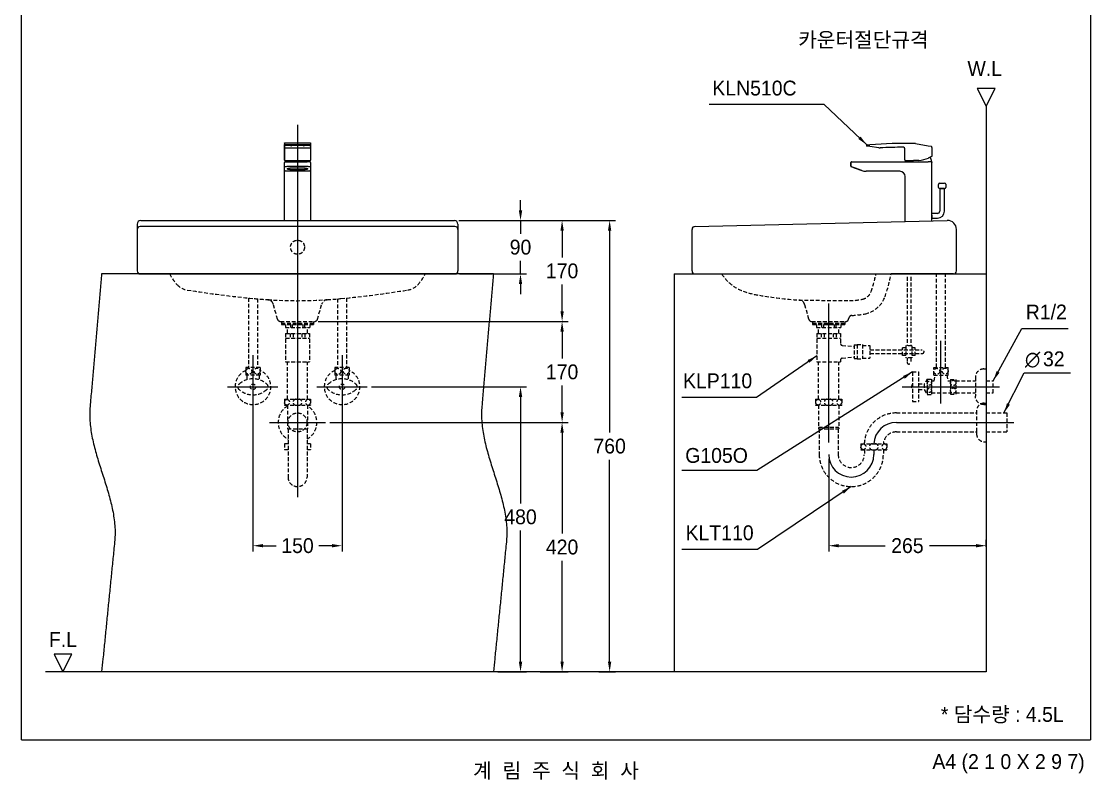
# Model space of a CAD drawing. Header units: millimetres. Extents: x 4596 to 8396, y -8003 to -5406.
# Drawn here: x 4596 to 6396, y -8003 to -6727 of the extents above; entities that cross this region are included whole.
import ezdxf
from ezdxf.enums import TextEntityAlignment as Align
from ezdxf.lldxf.tags import DXFTag

# ---------------------------------------------------------------- set-up
doc = ezdxf.new("R2010")
doc.units = ezdxf.units.MM
doc.linetypes.add('DASHED2', pattern=[9.525, 6.35, -3.175])
for name, color, linetype in [('TEXT', 7, 'Continuous'), ('내부선 및 부속', 4, 'Continuous'), ('도각라인', 7, 'Continuous'), ('외형선', 3, 'Continuous'), ('점선', 6, 'DASHED2'), ('중심선', 1, 'DASHED'), ('치수선', 7, 'Continuous')]:
    doc.layers.add(name, color=color, linetype=linetype)
doc.styles.add('140911', font='HBATANG.TTF')
doc.styles.add('____', font='')
doc.styles.add('타이틀', font='H2GTRM.TTF', dxfattribs={"height": 25})
doc.styles.get('____').set_extended_font_data('굴림')
tags = doc.linetypes.add('DASHDOT', pattern=[70, 31, -13, 13, -13]).pattern_tags.tags
tags[10:11] = [DXFTag(74, 4), DXFTag(75, 0), DXFTag(340, '0'), DXFTag(46, 0.0), DXFTag(50, 0.0), DXFTag(44, 0.0), DXFTag(45, 0.0)]
tags[8:9] = [DXFTag(74, 4), DXFTag(75, 0), DXFTag(340, '0'), DXFTag(46, 0.0), DXFTag(50, 0.0), DXFTag(44, 0.0), DXFTag(45, 0.0)]
tags[6:7] = [DXFTag(74, 4), DXFTag(75, 0), DXFTag(340, '0'), DXFTag(46, 0.0), DXFTag(50, 0.0), DXFTag(44, 0.0), DXFTag(45, 0.0)]
tags[4:5] = [DXFTag(74, 4), DXFTag(75, 0), DXFTag(340, '0'), DXFTag(46, 0.0), DXFTag(50, 0.0), DXFTag(44, 0.0), DXFTag(45, 0.0)]
tags = doc.linetypes.add('DASHED', pattern=[25.72, 12.86, -12.86]).pattern_tags.tags
tags[6:7] = [DXFTag(74, 4), DXFTag(75, 0), DXFTag(340, '0'), DXFTag(46, 0.0), DXFTag(50, 0.0), DXFTag(44, 0.0), DXFTag(45, 0.0)]
tags[4:5] = [DXFTag(74, 4), DXFTag(75, 0), DXFTag(340, '0'), DXFTag(46, 0.0), DXFTag(50, 0.0), DXFTag(44, 0.0), DXFTag(45, 0.0)]
doc.dimstyles.new('MSADIM', dxfattribs={"dimtxt": 33, "dimasz": 17, "dimexe": 10, "dimexo": 7.5, "dimgap": 10, "dimtad": 0, "dimtih": 1, "dimtoh": 1, "dimdec": 0, "dimzin": 1, "dimdsep": 46, "dimtxsty": '____', "dimcen": 11.25, "dimadec": 0, "dimazin": 0, "dimtfac": 1, "dimtdec": 0, "dimtix": 1, "dimtmove": 0, "dimatfit": 3, "dimfxl": 1, "dimtolj": 1, "dimtzin": 1, "dimarcsym": 0})

# ---------------------------------------------------------------- blocks, each defined once
blk = doc.blocks.new('*D1')
at = {"layer": '치수선', "color": 0, "linetype": 'Continuous', "lineweight": -2, "transparency": 16777216}
for p, q in [((5097.3, -7231.8), (5516.5, -7231.8)), ((5506.5, -7248.8), (5506.5, -7294)), ((5506.5, -7384.8), (5506.5, -7339.7)), ((5115.5, -7401.8), (5516.5, -7401.8))]:
    blk.add_line(p, q, dxfattribs=at)
at = {"layer": '치수선', "color": 0, "linetype": 'Continuous', "transparency": 16777216}
for points in [[(5503.7, -7248.8), (5509.3, -7248.8), (5506.5, -7231.8)], [(5503.7, -7384.8), (5509.3, -7384.8), (5506.5, -7401.8)]]:
    blk.add_solid(points, dxfattribs=at)
at = {"layer": '치수선', "color": 0, "linetype": 'Continuous', "transparency": 16777216, "insert": (5506.5, -7316.8), "char_height": 25, "attachment_point": 5, "style": '____'}
blk.add_mtext('\\A1;170', dxfattribs=at)
blk = doc.blocks.new('*D2')
at = {"layer": '치수선', "color": 0, "linetype": 'Continuous', "lineweight": -2, "transparency": 16777216}
for p, q in [((5115.5, -7401.8), (5516.5, -7401.8)), ((5506.5, -7418.8), (5506.5, -7589)), ((5506.5, -7804.8), (5506.5, -7634.7)), ((5469.6, -7821.8), (5516.5, -7821.8))]:
    blk.add_line(p, q, dxfattribs=at)
at = {"layer": '치수선', "color": 0, "linetype": 'Continuous', "transparency": 16777216}
for points in [[(5503.7, -7418.8), (5509.3, -7418.8), (5506.5, -7401.8)], [(5503.7, -7804.8), (5509.3, -7804.8), (5506.5, -7821.8)]]:
    blk.add_solid(points, dxfattribs=at)
at = {"layer": '치수선', "color": 0, "linetype": 'Continuous', "transparency": 16777216, "insert": (5506.5, -7611.8), "char_height": 25, "attachment_point": 5, "style": '____'}
blk.add_mtext('\\A1;420', dxfattribs=at)
blk = doc.blocks.new('*D3')
at = {"layer": '치수선', "color": 0, "linetype": 'Continuous', "lineweight": -2, "transparency": 16777216}
for p, q in [((5185.6, -7341.8), (5446.5, -7341.8)), ((5436.5, -7358.8), (5436.5, -7538.1)), ((5436.5, -7804.8), (5436.5, -7583.8)), ((5398.4, -7821.8), (5446.5, -7821.8))]:
    blk.add_line(p, q, dxfattribs=at)
at = {"layer": '치수선', "color": 0, "linetype": 'Continuous', "transparency": 16777216}
for points in [[(5433.7, -7358.8), (5439.3, -7358.8), (5436.5, -7341.8)], [(5433.7, -7804.8), (5439.3, -7804.8), (5436.5, -7821.8)]]:
    blk.add_solid(points, dxfattribs=at)
at = {"layer": '치수선', "color": 0, "linetype": 'Continuous', "transparency": 16777216, "insert": (5436.5, -7560.9), "char_height": 25, "attachment_point": 5, "style": '____'}
blk.add_mtext('\\A1;480', dxfattribs=at)
blk = doc.blocks.new('*D4')
at = {"layer": '치수선', "color": 0, "linetype": 'Continuous', "lineweight": -2, "transparency": 16777216}
for p, q in [((4986.1, -7373.3), (4986.1, -7619.4)), ((5136.1, -7373.3), (5136.1, -7619.4)), ((5003.1, -7609.4), (5025.1, -7609.4)), ((5119.1, -7609.4), (5097, -7609.4))]:
    blk.add_line(p, q, dxfattribs=at)
at = {"layer": '치수선', "color": 0, "linetype": 'Continuous', "transparency": 16777216}
for points in [[(5003.1, -7606.6), (5003.1, -7612.2), (4986.1, -7609.4)], [(5119.1, -7606.6), (5119.1, -7612.2), (5136.1, -7609.4)]]:
    blk.add_solid(points, dxfattribs=at)
at = {"layer": '치수선', "color": 0, "linetype": 'Continuous', "transparency": 16777216, "insert": (5061.1, -7609.4), "char_height": 25, "attachment_point": 5, "style": '____'}
blk.add_mtext('\\A1;150', dxfattribs=at)
blk = doc.blocks.new('*D5')
at = {"layer": '치수선', "color": 0, "linetype": 'Continuous', "lineweight": -2, "transparency": 16777216}
for p, q in [((5332.6, -7061.8), (5516.5, -7061.8)), ((5506.5, -7078.8), (5506.5, -7124)), ((5506.5, -7214.8), (5506.5, -7169.7)), ((5095.6, -7231.8), (5516.5, -7231.8))]:
    blk.add_line(p, q, dxfattribs=at)
at = {"layer": '치수선', "color": 0, "linetype": 'Continuous', "transparency": 16777216}
for points in [[(5503.7, -7078.8), (5509.3, -7078.8), (5506.5, -7061.8)], [(5503.7, -7214.8), (5509.3, -7214.8), (5506.5, -7231.8)]]:
    blk.add_solid(points, dxfattribs=at)
at = {"layer": '치수선', "color": 0, "linetype": 'Continuous', "transparency": 16777216, "insert": (5506.5, -7146.8), "char_height": 25, "attachment_point": 5, "style": '____'}
blk.add_mtext('\\A1;170', dxfattribs=at)
blk = doc.blocks.new('*D6')
at = {"layer": '치수선', "color": 0, "linetype": 'Continuous', "lineweight": -2, "transparency": 16777216}
for p, q in [((5955.3, -7463.3), (5955.3, -7619.4)), ((5972.3, -7609.4), (6050.5, -7609.4)), ((6203.3, -7609.4), (6125.1, -7609.4)), ((6220.3, -7611.1), (6220.3, -7599.4))]:
    blk.add_line(p, q, dxfattribs=at)
at = {"layer": '치수선', "color": 0, "linetype": 'Continuous', "transparency": 16777216}
for points in [[(5972.3, -7606.6), (5972.3, -7612.2), (5955.3, -7609.4)], [(6203.3, -7606.6), (6203.3, -7612.2), (6220.3, -7609.4)]]:
    blk.add_solid(points, dxfattribs=at)
at = {"layer": '치수선', "color": 0, "linetype": 'Continuous', "transparency": 16777216, "insert": (6087.8, -7609.4), "char_height": 25, "attachment_point": 5, "style": '____'}
blk.add_mtext('\\A1;265', dxfattribs=at)
blk = doc.blocks.new('*D7')
at = {"layer": '치수선', "color": 0, "linetype": 'Continuous', "lineweight": -2, "transparency": 16777216}
for p, q in [((5332.6, -7061.8), (5596.5, -7061.8)), ((5586.5, -7078.8), (5586.5, -7419)), ((5586.5, -7804.8), (5586.5, -7464.7)), ((5568.4, -7821.8), (5596.5, -7821.8))]:
    blk.add_line(p, q, dxfattribs=at)
at = {"layer": '치수선', "color": 0, "linetype": 'Continuous', "transparency": 16777216}
for points in [[(5583.7, -7078.8), (5589.3, -7078.8), (5586.5, -7061.8)], [(5583.7, -7804.8), (5589.3, -7804.8), (5586.5, -7821.8)]]:
    blk.add_solid(points, dxfattribs=at)
at = {"layer": '치수선', "color": 0, "linetype": 'Continuous', "transparency": 16777216, "insert": (5586.5, -7441.8), "char_height": 25, "attachment_point": 5, "style": '____'}
blk.add_mtext('\\A1;760', dxfattribs=at)
blk = doc.blocks.new('*D17')
at = {"layer": '치수선', "color": 0, "linetype": 'Continuous', "lineweight": -2, "transparency": 16777216}
for p, q in [((5436.5, -7044.8), (5436.5, -7027.8)), ((5332.6, -7061.8), (5446.5, -7061.8)), ((5436.5, -7061.8), (5436.5, -7084)), ((5436.5, -7151.8), (5436.5, -7129.6)), ((5333.6, -7151.8), (5446.5, -7151.8)), ((5436.5, -7168.8), (5436.5, -7185.8))]:
    blk.add_line(p, q, dxfattribs=at)
at = {"layer": '치수선', "color": 0, "linetype": 'Continuous', "transparency": 16777216}
for points in [[(5433.7, -7044.8), (5439.3, -7044.8), (5436.5, -7061.8)], [(5433.7, -7168.8), (5439.3, -7168.8), (5436.5, -7151.8)]]:
    blk.add_solid(points, dxfattribs=at)
at = {"layer": '치수선', "color": 0, "linetype": 'Continuous', "transparency": 16777216, "insert": (5436.5, -7106.8), "char_height": 25, "attachment_point": 5, "style": '____'}
blk.add_mtext('\\A1;90', dxfattribs=at)

msp = doc.modelspace()

# ---------------------------------------------------------------- linework, layer by layer
at = {"layer": '내부선 및 부속', "linetype": 'Continuous'}
for p, q in [((5039.1, -6931.9), (5039.1, -6934.1)), ((5039.1, -6931.9), (5039.1, -6932)), ((5039.1, -6932), (5039.1, -6935.8)), ((5039.1, -6935.4), (5039.1, -6934.1)), ((5039.1, -6937.4), (5039.1, -6935.4)), ((5039.1, -6935.8), (5039.1, -6936.7)), ((5039.1, -6936.2), (5039.1, -6937.5)), ((5039.1, -6937.9), (5039.1, -6936.7)), ((5039.1, -6937.5), (5039.1, -6937.4)), ((5039.1, -6960.1), (5039.1, -6937.5)), ((5039.1, -6939.1), (5039.1, -6956)), ((5040.1, -6930.8), (5082.1, -6930.8)), ((5040.1, -6939.7), (5082.1, -6939.7)), ((5077.1, -6934.5), (5045.1, -6934.5)), ((5045.1, -6934.5), (5045.1, -6934.7)), ((5045.1, -6934.7), (5077.1, -6934.7)), ((5051.1, -6935.1), (5050.1, -6935.1)), ((5050.1, -6935.1), (5050.1, -6935.7)), ((5050.1, -6935.7), (5050.1, -6935.9)), ((5050.1, -6935.9), (5051.1, -6935.9)), ((5051.1, -6935.9), (5051.1, -6935.1)), ((5051.1, -6935.7), (5051.1, -6935.1)), ((5051.1, -6935.9), (5051.1, -6935.7)), ((5071.1, -6935.1), (5071.1, -6935.7)), ((5072.1, -6935.1), (5071.1, -6935.1)), ((5071.1, -6935.7), (5071.1, -6935.9)), ((5071.1, -6935.9), (5072.1, -6935.9)), ((5072.1, -6935.9), (5071.1, -6935.9)), ((5072.1, -6935.7), (5072.1, -6935.1)), ((5072.1, -6935.9), (5072.1, -6935.1)), ((5072.1, -6935.9), (5072.1, -6935.7)), ((5072.1, -6935.9), (5072.1, -6935.9)), ((5077.1, -6934.7), (5077.1, -6934.5)), ((5082.1, -6939.8), (5082.1, -6939.7)), ((5083.1, -6931.8), (5083.1, -6934.1)), ((5083.1, -6934.1), (5083.1, -6935.4)), ((5083.1, -6935.4), (5083.1, -6937.4)), ((5083.1, -6936.2), (5083.1, -6936.2)), ((5083.1, -6937.5), (5083.1, -6937.4)), ((5083.1, -6937.5), (5083.1, -6960.1)), ((6018.9, -6935.7), (6018.9, -6935.5)), ((6018.9, -6935.5), (6018.9, -6935.7)), ((6024.7, -6937.4), (6019.7, -6936.7)), ((6039.8, -6939.5), (6024.7, -6937.4)), ((6083.4, -6959.9), (6083.4, -6941.3)), ((6101.3, -6932), (6123, -6935.9)), ((6123, -6935.9), (6128, -6936.8)), ((6128.9, -6937.7), (6128.9, -6937.9)), ((6128.9, -6938.9), (6128.9, -6937.9)), ((6128.9, -6938.9), (6128.9, -6953.3)), ((5039.1, -6956), (5039.1, -6960.1)), ((5039.1, -6972.3), (5039.1, -6964.1)), ((5039.1, -7061.8), (5039.1, -6964.1)), ((5040.5, -6961.1), (5040.1, -6961.1)), ((5040.1, -6963.1), (5045.1, -6963.1)), ((5081.6, -6961.1), (5040.5, -6961.1)), ((5045.1, -6963.1), (5077.1, -6963.1)), ((5082.1, -6963.1), (5077.1, -6963.1)), ((5082.1, -6961.1), (5081.6, -6961.1)), ((5083.1, -6964.1), (5083.1, -6972.3)), ((5992.6, -6970.2), (5992.6, -6963.9)), ((5992.6, -6963.9), (5992.6, -6970.2)), ((5993.6, -6962.9), (5998.6, -6962.9)), ((5998.6, -6962.9), (6122.9, -6962.9)), ((6084.4, -6960.9), (6097.8, -6960.9)), ((6084.9, -6960.9), (6089.3, -6960.9)), ((6099.8, -6960.9), (6097.8, -6960.9)), ((6106.9, -6960.9), (6099.8, -6960.9)), ((6127.9, -6962.9), (6122.9, -6962.9)), ((6127.9, -6962.9), (6128.9, -6962.9)), ((6128.9, -6962.9), (6128.9, -6963.9)), ((6128.9, -7062.4), (6128.9, -6963.9)), ((5039.1, -6977), (5039.1, -6972.3)), ((5039.1, -6978.1), (5039.1, -6977)), ((5039.1, -7061.8), (5039.1, -6978.1)), ((5040.1, -6977.9), (5082.1, -6977.9)), ((5045.1, -6970.4), (5077.1, -6970.4)), ((5074.1, -6973.4), (5048.1, -6973.4)), ((5048.1, -6976.2), (5048.1, -6973.4)), ((5048.1, -6976.2), (5074.1, -6976.2)), ((5074.1, -6976.2), (5074.1, -6973.4)), ((5083.1, -6972.3), (5083.1, -6977)), ((5083.1, -6978.1), (5083.1, -6977)), ((5083.1, -6978.1), (5083.1, -6978.1)), ((5083.1, -6978.1), (5083.1, -7061.8)), ((5998.3, -6973), (5993.3, -6971.1)), ((5993.3, -6971.1), (5998.3, -6973)), ((5998.3, -6973), (6011.3, -6977.7)), ((6011.3, -6977.7), (5998.3, -6973)), ((5998.9, -6973.2), (6006.4, -6975.9)), ((6006.4, -6975.9), (5998.9, -6973.2)), ((6074.9, -6978.9), (6018.1, -6978.9)), ((6083.9, -7063.5), (6083.9, -6987.9)), ((6140.3, -7006), (6140.3, -7000.9)), ((6142.3, -6998.9), (6150.4, -6998.9)), ((6152.3, -7000.8), (6152.3, -7006)), ((6146.3, -7007.9), (6142.2, -7007.9)), ((6142.3, -7007.9), (6142.3, -7045.9)), ((6142.3, -7007.9), (6150.3, -7007.9)), ((6148.6, -7007.9), (6143.9, -7007.9)), ((6150.3, -7007.9), (6146.3, -7007.9)), ((6150.4, -7007.9), (6146.3, -7007.9)), ((6150.3, -7045.9), (6150.3, -7007.9)), ((6128.9, -7030.9), (6128.9, -7025.9)), ((6128.9, -7062.4), (6128.9, -7030.9)), ((6138.3, -7049.9), (6128.9, -7049.9)), ((6128.9, -7052.9), (6128.9, -7057.9)), ((6128.9, -7057.9), (6138.3, -7057.9)), ((5390.8, -7151.8), (4731.3, -7151.8)), ((5695.3, -7151.8), (6221.3, -7151.8)), ((5695.3, -7151.8), (5695.3, -7821.8))]:
    msp.add_line(p, q, dxfattribs=at)
at = {"layer": '내부선 및 부속'}
for p, q in [((5326.1, -7071.8), (4796.1, -7071.8)), ((4846.1, -7151.8), (5276.1, -7151.8)), ((5775.3, -7151.8), (6060.3, -7151.8))]:
    msp.add_line(p, q, dxfattribs=at)
at = {"layer": '내부선 및 부속', "linetype": 'Continuous'}
for centre, radius, start, end in [((5082.1, -6938.8), 1, 270, 0), ((6019.9, -6935.7), 1, 202.1993, 262.1993), ((6019.9, -6935.7), 1, 202.1993, 262.1993), ((6019.9, -6935.7), 1, 202.1993, 262.1993), ((6019.9, -6935.7), 1, 202.1993, 262.1993), ((6092.6, -7931.9), 1000, 89.5936, 93.8863), ((6041.2, -6929.6), 10, 262.1993, 272.9349), ((6092.6, -7931.9), 993.6, 90.6538, 92.9349), ((6080, -6941.4), 3.34, 2.007, 69.3544), ((6099.6, -6941.9), 10, 80, 89.5936), ((5040.1, -6960.1), 1, 180, 270), ((5040.1, -6964.1), 1, 90, 180), ((5040.1, -6964.1), 1, 90, 180), ((5068.7, -6968.2), 27.6, 165.1842, 169.4357), ((5054.4, -6968.2), 27.6, 10.5643, 14.8158), ((5082.1, -6960.1), 1, 270, 0), ((5082.1, -6964.1), 1, 0, 90), ((5993.6, -6963.9), 1, 90, 180), ((5993.6, -6963.9), 1, 90, 180), ((6084.4, -6959.9), 1, 180, 270), ((6116, -6968), 27.6, 165.1842, 169.4357), ((6101.3, -6905.3), 55.8, 275.72, 293.156), ((6101.7, -6968), 27.6, 10.5643, 27.3016), ((6018.1, -6958.9), 20, 250, 270), ((6018.1, -6958.9), 20, 250, 270), ((6074.9, -6987.9), 9, 0, 90), ((6142.3, -7000.9), 2, 90, 180), ((6150.4, -7000.8), 1.92, 0, 90), ((6142.2, -7006), 1.92, 180, 270), ((6150.4, -7006), 1.92, 270, 0), ((6138.3, -7045.9), 4, 270, 0), ((6138.3, -7045.9), 12, 270, 0)]:
    msp.add_arc(centre, radius, start, end, dxfattribs=at)
at = {"layer": '내부선 및 부속'}
for centre, start, end in [((4796.1, -7076.8), 90, 180), ((5326.1, -7076.8), 0, 90)]:
    msp.add_arc(centre, 5, start, end, dxfattribs=at)
at = {"layer": '내부선 및 부속', "linetype": 'Continuous'}
for points, knots in [([(5039.1, -6931.7), (5039.1, -6931.7), (5039.1, -6931.6), (5039.1, -6931.4), (5039.3, -6931.2), (5039.5, -6931), (5039.8, -6930.9), (5039.9, -6930.8), (5040, -6930.8)], [0, 0, 0, 0, 0.097046, 0.215477, 0.366984, 0.6013, 0.806128, 1, 1, 1, 1]), ([(5045.1, -6934.5), (5044.6, -6934.5), (5043.9, -6934.5), (5043.1, -6934.5), (5042.4, -6934.4), (5041.8, -6934.4), (5041.1, -6934.4), (5040.5, -6934.4), (5040, -6934.3), (5039.8, -6934.3), (5039.7, -6934.3), (5039.5, -6934.3), (5039.2, -6934.2), (5039.1, -6934.1), (5039.1, -6934.1)], [0, 0, 0, 0, 0.142857, 0.214286, 0.285714, 0.357143, 0.428571, 0.571429, 0.642857, 0.678571, 0.696429, 0.714286, 0.857143, 1, 1, 1, 1]), ([(5039.1, -6935.4), (5039.1, -6935.3), (5039.5, -6935.1), (5041.2, -6934.8), (5043.3, -6934.7), (5044.6, -6934.7), (5045.1, -6934.7)], [0, 0, 0, 0, 0.285714, 0.571429, 0.857143, 1, 1, 1, 1]), ([(5082.9, -6934.2), (5082.9, -6934.2), (5082.8, -6934.2), (5082.5, -6934.3), (5081.8, -6934.3), (5081, -6934.4), (5080.3, -6934.4), (5079.5, -6934.4), (5078.4, -6934.5), (5077.5, -6934.5), (5077.1, -6934.5)], [0, 0, 0, 0, 0.022938, 0.185782, 0.348626, 0.511469, 0.592891, 0.674313, 0.837156, 1, 1, 1, 1]), ([(5077.1, -6934.7), (5077.9, -6934.7), (5079.7, -6934.7), (5081.9, -6934.9), (5082.7, -6935.1), (5082.9, -6935.2), (5082.9, -6935.2)], [0, 0, 0, 0, 0.32589, 0.651781, 0.977671, 1, 1, 1, 1]), ([(5082.1, -6930.8), (5082.1, -6930.8), (5082.2, -6930.8), (5082.4, -6930.9), (5082.6, -6931), (5082.8, -6931.2), (5082.9, -6931.3), (5083, -6931.5), (5083, -6931.6), (5083, -6931.7), (5083, -6931.7), (5083, -6931.8)], [0, 0, 0, 0, 0.020818, 0.239105, 0.419032, 0.574027, 0.708164, 0.821662, 0.913084, 0.980269, 1, 1, 1, 1]), ([(6019.8, -6934.5), (6019.6, -6934.5), (6019.4, -6934.6), (6019.2, -6934.8), (6019, -6934.9), (6018.9, -6935.2), (6018.9, -6935.4), (6018.9, -6935.5)], [0, 0, 0, 0, 0.285714, 0.428571, 0.571429, 0.785714, 1, 1, 1, 1]), ([(6019.8, -6934.5), (6019.8, -6934.5), (6019.9, -6934.5), (6020.2, -6934.5), (6020.5, -6934.5), (6021, -6934.4), (6021.6, -6934.4), (6022.6, -6934.3), (6023.7, -6934.2), (6024.4, -6934.2), (6024.8, -6934.2)], [0, 0, 0, 0, 0.142857, 0.285714, 0.357143, 0.428571, 0.571429, 0.714286, 0.857143, 1, 1, 1, 1]), ([(6128.2, -6954.2), (6128.2, -6954.3), (6128.1, -6954.3), (6127.9, -6954.4), (6127.5, -6954.6), (6127.2, -6954.8), (6126.8, -6955), (6126.4, -6955.2), (6125.9, -6955.5), (6125.2, -6955.8), (6124.6, -6956.1), (6124, -6956.3), (6123.8, -6956.4), (6123.7, -6956.5)], [0, 0, 0, 0, 0.022972, 0.19686, 0.283804, 0.370748, 0.457692, 0.5229, 0.63158, 0.718524, 0.892412, 0.935884, 1, 1, 1, 1]), ([(6127.8, -6954.5), (6127.8, -6954.5), (6127.8, -6954.5), (6127.8, -6954.5), (6127.7, -6954.5), (6127.6, -6954.6), (6127.6, -6954.6), (6127.5, -6954.6), (6127.5, -6954.7), (6127.4, -6954.7), (6127.4, -6954.7), (6127.3, -6954.7), (6127.3, -6954.8), (6127.2, -6954.8), (6127.2, -6954.8), (6127.1, -6954.9), (6127, -6954.9), (6126.8, -6955), (6126.8, -6955), (6126.6, -6955.1), (6126.5, -6955.2), (6126.3, -6955.2), (6126.3, -6955.3), (6126.3, -6955.3), (6126.2, -6955.3), (6126.2, -6955.3)], [0, 0, 0, 0, 0.147203, 0.147203, 0.295653, 0.295653, 0.37051, 0.37051, 0.483564, 0.483564, 0.521467, 0.521467, 0.597561, 0.597561, 0.635788, 0.635788, 0.751471, 0.751471, 0.829397, 0.829397, 0.947331, 0.947331, 0.986892, 0.986892, 1, 1, 1, 1]), ([(6128.7, -6953.4), (6128.7, -6953.5), (6128.7, -6953.6), (6128.6, -6953.9), (6128.4, -6954.1), (6128.3, -6954.2), (6128.2, -6954.2)], [0, 0, 0, 0, 0.250001, 0.499999, 0.749998, 1, 1, 1, 1]), ([(6128.7, -6953.4), (6128.7, -6953.4), (6128.8, -6953.3), (6128.9, -6953.3), (6128.8, -6953.3)], [0, 0, 0, 0, 0.15708, 1, 1, 1, 1]), ([(5039.1, -6972.3), (5039.1, -6972), (5039.5, -6971.4), (5041.2, -6970.8), (5043.3, -6970.5), (5044.6, -6970.4), (5045.1, -6970.4)], [0, 0, 0, 0, 0.285714, 0.571429, 0.857143, 1, 1, 1, 1]), ([(5039.1, -6978.1), (5039.1, -6978.1), (5039.1, -6978.2), (5039.1, -6978.2), (5039.1, -6978.3), (5039.1, -6978.4)], [0, 0, 0, 0, 0.003909, 0.003909, 1, 1, 1, 1]), ([(5077.1, -6970.4), (5077.9, -6970.4), (5079.7, -6970.6), (5081.9, -6971.1), (5082.7, -6971.6), (5082.9, -6971.9), (5082.9, -6971.9)], [0, 0, 0, 0, 0.326484, 0.652968, 0.979452, 1, 1, 1, 1]), ([(5083, -6978.3), (5083, -6978.4), (5083, -6978.4), (5083, -6978.4), (5083, -6978.4)], [0, 0, 0, 0, 0.705199, 1, 1, 1, 1]), ([(5992.6, -6970.2), (5992.6, -6970.3), (5992.6, -6970.5), (5992.7, -6970.7), (5992.8, -6970.8), (5993, -6971), (5993.2, -6971.1), (5993.3, -6971.1)], [0, 0, 0, 0, 0.214286, 0.428571, 0.571429, 0.714286, 1, 1, 1, 1]), ([(4731.3, -7151.8), (4730.5, -7160.5), (4729, -7177.9), (4726.7, -7203.9), (4724.5, -7230), (4722.2, -7256), (4719.9, -7282), (4717.7, -7308.1), (4715.4, -7334.1), (4713.5, -7356.5), (4711.8, -7373.8), (4710.8, -7391.2), (4712.4, -7412.2), (4717.4, -7438), (4724.6, -7463.5), (4732.8, -7489), (4741, -7514.4), (4748.1, -7540), (4753, -7565.7), (4754.4, -7586.9), (4753.2, -7604.2), (4751.3, -7621.5), (4749.1, -7643.7), (4746.5, -7669.7), (4743.9, -7695.8), (4741.3, -7721.8), (4738.7, -7747.8), (4736.1, -7773.8), (4733.7, -7798.5), (4732.1, -7814.5), (4731.3, -7821.8)], [0, 0, 0, 0, 26.141223, 52.282447, 78.42367, 104.564894, 130.706117, 156.847341, 182.988564, 209.129788, 224.26542, 235.224895, 261.145563, 287.325128, 313.891848, 340.708251, 367.512014, 394.044118, 420.177566, 446.059423, 457.352768, 472.146652, 498.287876, 524.429099, 550.570323, 576.711546, 602.85277, 628.993993, 655.135217, 677.268299, 677.268299, 677.268299, 677.268299]), ([(5390.8, -7151.8), (5390.1, -7160.5), (5388.6, -7177.9), (5386.3, -7203.9), (5384, -7230), (5381.7, -7256), (5379.5, -7282), (5377.2, -7308.1), (5374.9, -7334.1), (5373, -7356.5), (5371.4, -7373.8), (5370.4, -7391.2), (5371.9, -7412.2), (5377, -7438), (5384.2, -7463.5), (5392.4, -7489), (5400.5, -7514.4), (5407.6, -7540), (5412.5, -7565.7), (5413.9, -7586.9), (5412.7, -7604.2), (5410.8, -7621.5), (5408.7, -7643.7), (5406.1, -7669.7), (5403.5, -7695.8), (5400.9, -7721.8), (5398.3, -7747.8), (5395.7, -7773.8), (5393.2, -7798.5), (5391.6, -7814.5), (5390.9, -7821.8)], [0, 0, 0, 0, 26.141223, 52.282447, 78.42367, 104.564894, 130.706117, 156.847341, 182.988564, 209.129788, 224.26542, 235.224895, 261.145563, 287.325128, 313.891848, 340.708251, 367.512014, 394.044118, 420.177566, 446.059423, 457.352768, 472.146652, 498.287876, 524.429099, 550.570323, 576.711546, 602.85277, 628.993993, 655.135217, 677.268299, 677.268299, 677.268299, 677.268299])]:
    msp.add_open_spline(points, degree=3, knots=knots, dxfattribs=at)
for points in [[(5040.1, -6939.7), (5039.1, -6939.7), (5039.1, -6938.7)], [(5083.1, -6938.7), (5083.1, -6939.7), (5082.1, -6939.7)], [(5040.1, -6977.9), (5039.1, -6977.9), (5039.1, -6977)], [(5083.1, -6977), (5083.1, -6977.9), (5082.1, -6977.9)]]:
    msp.add_rational_spline(points, [1, 0.707106781056, 1], degree=2, dxfattribs=at)
for points, degree in [([(5082.5, -6939.6), (5082.5, -6939.7), (5082.5, -6939.8), (5082.5, -6939.8)], 3), ([(5082.7, -6939.6), (5082.6, -6939.7), (5082.6, -6939.8), (5082.5, -6939.8)], 3), ([(5083, -6933.9), (5083, -6934.1), (5082.9, -6934.2)], 2), ([(5083.1, -6934.1), (5083.1, -6934.1), (5083, -6934.2), (5082.9, -6934.2)], 3), ([(5082.9, -6935.2), (5083, -6935.4), (5083, -6935.6)], 2), ([(5082.9, -6935.2), (5083, -6935.3), (5083.1, -6935.3), (5083.1, -6935.4)], 3), ([(5083, -6933.9), (5083, -6934), (5083.1, -6934.1), (5083.1, -6934.1)], 3), ([(5083.1, -6935.4), (5083.1, -6935.4), (5083, -6935.5), (5083, -6935.6)], 3), ([(6019.8, -6934.5), (6019.3, -6934.6), (6018.9, -6935), (6018.9, -6935.5)], 3), ([(6018.9, -6935.7), (6018.9, -6936.2), (6019.2, -6936.6), (6019.7, -6936.7)], 3), ([(6019.5, -6934.6), (6019.5, -6934.6), (6019.6, -6934.6), (6019.6, -6934.5)], 3), ([(6123, -6935.9), (6123, -6935.9), (6123, -6935.9), (6123, -6935.9)], 3), ([(6128.9, -6937.7), (6128.9, -6937.3), (6128.5, -6936.8), (6128, -6936.8)], 3), ([(6123.7, -6956.5), (6123.5, -6956.6), (6123.2, -6956.7)], 2), ([(6123.2, -6956.7), (6123.2, -6956.7), (6123.2, -6956.7), (6123.2, -6956.7)], 3), ([(5082.9, -6971.9), (5083, -6972), (5083.1, -6972.1), (5083.1, -6972.3)], 3), ([(5082.9, -6971.9), (5083, -6972.2), (5083, -6972.4)], 2), ([(5083.1, -6972.3), (5083.1, -6972.3), (5083, -6972.4), (5083, -6972.4)], 3), ([(5992.6, -6970.2), (5992.6, -6970.6), (5992.9, -6971), (5993.3, -6971.1)], 3)]:
    msp.add_open_spline(points, degree=degree, dxfattribs=at)
for points in [[(5048.1, -6976.2), (5044.1, -6976.2), (5044.1, -6974.8), (5044.1, -6973.4), (5048.1, -6973.4)], [(5074.1, -6973.4), (5078.1, -6973.4), (5078.1, -6974.8), (5078.1, -6976.2), (5074.1, -6976.2)]]:
    msp.add_rational_spline(points, [1, 0.707106781056, 1, 0.707106781056, 1], degree=2, knots=[0, 0, 0, 0.5, 0.5, 1, 1, 1], dxfattribs=at)
at = {"layer": '도각라인'}
for p, q in [((4596.2, -7936.4), (4596.2, -5406.4)), ((6396.2, -5406.4), (6396.2, -7936.4)), ((4596.2, -7936.4), (6396.2, -7936.4))]:
    msp.add_line(p, q, dxfattribs=at)
at = {"layer": '외형선', "linetype": 'Continuous'}
for p, q in [((6235.3, -6839.4), (6205.3, -6839.4)), ((6205.3, -6839.4), (6220.3, -6869.4)), ((6220.3, -6869.4), (6235.3, -6839.4)), ((6220.3, -6869.4), (6220.3, -7821.8)), ((4681.2, -7791.8), (4651.2, -7791.8)), ((4651.2, -7791.8), (4666.2, -7821.8)), ((4666.2, -7821.8), (4681.2, -7791.8)), ((6220.3, -7821.8), (4636.7, -7821.8))]:
    msp.add_line(p, q, dxfattribs=at)
at = {"layer": '외형선'}
for p, q in [((4791.1, -7067.8), (4791.1, -7146.8)), ((4797.1, -7061.8), (5325.1, -7061.8)), ((5331.1, -7067.8), (5331.1, -7146.8)), ((5730.2, -7071.8), (6154.9, -7061.8)), ((5725.3, -7146.8), (5725.3, -7076.8)), ((6170.3, -7146.8), (6170.3, -7076.8)), ((4796.1, -7151.8), (4846.1, -7151.8)), ((5276.1, -7151.8), (5326.1, -7151.8)), ((5730.3, -7151.8), (5775.3, -7151.8)), ((6165.3, -7151.8), (6060.3, -7151.8))]:
    msp.add_line(p, q, dxfattribs=at)
for centre, radius, start, end in [((4797.1, -7067.8), 6, 90, 180), ((5325.1, -7067.8), 6, 0, 90), ((5730.3, -7076.8), 5, 90, 180), ((6155.3, -7076.8), 15, 0, 91.3483), ((4796.1, -7146.8), 5, 180, 270), ((5326.1, -7146.8), 5, 270, 0), ((5730.3, -7146.8), 5, 180, 270), ((6165.3, -7146.8), 5, 270, 0)]:
    msp.add_arc(centre, radius, start, end, dxfattribs=at)
at = {"layer": '점선'}
for p, q in [((6087.3, -7156.8), (6087.3, -7272.8)), ((6093.3, -7156.8), (6093.3, -7272.8)), ((6136.8, -7309.1), (6136.8, -7151.8)), ((6151.8, -7309.1), (6151.8, -7151.8)), ((4978.6, -7192.4), (4978.6, -7309.1)), ((4993.6, -7193.8), (4993.6, -7309.1)), ((5128.6, -7193.8), (5128.6, -7309.1)), ((5143.6, -7192.4), (5143.6, -7309.1)), ((5905.1, -7195.8), (5990.4, -7196.8)), ((5027.5, -7228.2), (5020.1, -7202.4)), ((5094.6, -7228.2), (5102, -7202.4)), ((5914.6, -7203.1), (5921.7, -7228.2)), ((5032.3, -7231.8), (5089.8, -7231.8)), ((5034.1, -7231.8), (5034.1, -7236.8)), ((5034.1, -7234.8), (5088.1, -7234.8)), ((5088.1, -7231.8), (5088.1, -7236.8)), ((5926.6, -7231.8), (5984, -7231.8)), ((5928.3, -7231.8), (5928.3, -7236.8)), ((5928.3, -7234.8), (5982.3, -7234.8)), ((5982.3, -7231.8), (5982.3, -7236.8)), ((5988.8, -7228.2), (5989.6, -7225.3)), ((5034.1, -7236.8), (5088.1, -7236.8)), ((5040.6, -7236.8), (5040.6, -7241.8)), ((5040.6, -7241.8), (5081.6, -7241.8)), ((5041.1, -7251.8), (5041.1, -7299.8)), ((5041.1, -7251.8), (5081.1, -7251.8)), ((5044.1, -7251.8), (5044.1, -7241.8)), ((5048.6, -7251.8), (5048.6, -7259.8)), ((5049.1, -7236.8), (5049.1, -7241.8)), ((5052.1, -7236.8), (5052.1, -7241.8)), ((5053.6, -7251.8), (5053.6, -7259.8)), ((5068.6, -7251.8), (5068.6, -7259.8)), ((5070.1, -7236.8), (5070.1, -7241.8)), ((5073.1, -7236.8), (5073.1, -7241.8)), ((5073.6, -7251.8), (5073.6, -7259.8)), ((5078.1, -7251.8), (5078.1, -7241.8)), ((5081.1, -7251.8), (5081.1, -7299.8)), ((5081.6, -7236.8), (5081.6, -7241.8)), ((5928.3, -7236.8), (5982.3, -7236.8)), ((5934.8, -7236.8), (5934.8, -7241.8)), ((5934.8, -7241.8), (5975.8, -7241.8)), ((5935.3, -7251.8), (5935.3, -7299.8)), ((5935.3, -7251.8), (5975.3, -7251.8)), ((5938.3, -7251.8), (5938.3, -7241.8)), ((5942.8, -7251.8), (5942.8, -7259.8)), ((5943.3, -7236.8), (5943.3, -7241.8)), ((5946.3, -7236.8), (5946.3, -7241.8)), ((5947.8, -7251.8), (5947.8, -7259.8)), ((5962.8, -7251.8), (5962.8, -7259.8)), ((5964.3, -7236.8), (5964.3, -7241.8)), ((5967.3, -7236.8), (5967.3, -7241.8)), ((5967.8, -7251.8), (5967.8, -7259.8)), ((5972.3, -7251.8), (5972.3, -7241.8)), ((5975.3, -7251.8), (5975.3, -7269.1)), ((5975.8, -7236.8), (5975.8, -7241.8)), ((5041.1, -7259.8), (5081.1, -7259.8)), ((5935.3, -7259.8), (5975.3, -7259.8)), ((5998.3, -7271.3), (5998.3, -7294.3)), ((5998.3, -7271.3), (6003.3, -7271.3)), ((6003.3, -7270.8), (6003.3, -7294.8)), ((6003.3, -7270.8), (6012.3, -7270.8)), ((6012.3, -7270.8), (6012.3, -7294.8)), ((5978.1, -7272.1), (5998.3, -7273.8)), ((6012.3, -7272.1), (6024.8, -7272.1)), ((6024.8, -7272.1), (6024.8, -7293.6)), ((6024.8, -7279.8), (6112.8, -7279.8)), ((6024.8, -7285.8), (6112.8, -7285.8)), ((6079.8, -7289.3), (6079.8, -7276.3)), ((6085.3, -7276.3), (6079.8, -7276.3)), ((6085.3, -7289.3), (6079.8, -7289.3)), ((6095.3, -7272.8), (6085.3, -7272.8)), ((6085.3, -7272.8), (6085.3, -7292.8)), ((6095.3, -7272.8), (6095.3, -7292.8)), ((6100.8, -7276.3), (6095.3, -7276.3)), ((6100.8, -7289.3), (6095.3, -7289.3)), ((6100.8, -7289.3), (6100.8, -7276.3)), ((5041.1, -7299.8), (5081.1, -7299.8)), ((5044.1, -7362.8), (5044.1, -7299.8)), ((5078.1, -7362.8), (5078.1, -7299.8)), ((5935.3, -7299.8), (5975.3, -7299.8)), ((5938.3, -7362.8), (5938.3, -7299.8)), ((5972.3, -7362.8), (5972.3, -7299.8)), ((5975.3, -7296.6), (5975.3, -7299.8)), ((5978.1, -7293.6), (5998.3, -7291.8)), ((5998.3, -7294.3), (6003.3, -7294.3)), ((6003.3, -7294.8), (6012.3, -7294.8)), ((6012.3, -7293.6), (6024.8, -7293.6)), ((6095.3, -7292.8), (6085.3, -7292.8)), ((6087.3, -7292.8), (6087.3, -7300.5)), ((6093.3, -7292.8), (6093.3, -7300.5)), ((4974.1, -7309.1), (4974.1, -7322.1)), ((4998.1, -7309.1), (4974.1, -7309.1)), ((4998.1, -7322.1), (4974.1, -7322.1)), ((4975.6, -7322.1), (4975.6, -7329.5)), ((4996.6, -7322.1), (4996.6, -7329.5)), ((4998.1, -7309.1), (4998.1, -7322.1)), ((5124.1, -7309.1), (5124.1, -7322.1)), ((5148.1, -7309.1), (5124.1, -7309.1)), ((5148.1, -7322.1), (5124.1, -7322.1)), ((5125.6, -7322.1), (5125.6, -7329.5)), ((5146.6, -7322.1), (5146.6, -7329.5)), ((5148.1, -7309.1), (5148.1, -7322.1)), ((6096.3, -7316.8), (6096.3, -7366.8)), ((6096.3, -7316.8), (6106.3, -7316.8)), ((6106.3, -7316.8), (6106.3, -7366.8)), ((6132.3, -7309.1), (6156.3, -7309.1)), ((6132.3, -7322.1), (6132.3, -7309.1)), ((6132.3, -7322.1), (6156.3, -7322.1)), ((6132.8, -7331.6), (6134.3, -7322.1)), ((6154.3, -7322.1), (6155.8, -7331.6)), ((6156.3, -7322.1), (6156.3, -7309.1)), ((6202.3, -7325.8), (6202.3, -7357.8)), ((6216.3, -7311.8), (6220.3, -7311.8)), ((6106.3, -7337.1), (6116.3, -7337.1)), ((6121.3, -7328.8), (6116.3, -7337.1)), ((6116.3, -7337.1), (6116.3, -7346.6)), ((6121.3, -7328.8), (6128.3, -7328.8)), ((6121.3, -7328.8), (6121.3, -7354.8)), ((6128.3, -7328.8), (6128.3, -7354.8)), ((6128.3, -7331.6), (6132.8, -7331.6)), ((6155.8, -7331.6), (6160.3, -7331.6)), ((6160.3, -7329.3), (6160.3, -7354.3)), ((6160.3, -7329.3), (6169.3, -7329.3)), ((6169.3, -7329.3), (6169.3, -7354.3)), ((6169.3, -7331.6), (6202.3, -7331.6)), ((6220.3, -7331.6), (6226.3, -7331.6)), ((6220.3, -7331.6), (6232.3, -7331.6)), ((6232.3, -7352.1), (6232.3, -7331.6)), ((6106.3, -7346.6), (6116.3, -7346.6)), ((6116.3, -7346.6), (6121.3, -7354.8)), ((6121.3, -7354.8), (6128.3, -7354.8)), ((6128.3, -7352.1), (6160.3, -7352.1)), ((6160.3, -7354.3), (6169.3, -7354.3)), ((6169.3, -7352.1), (6202.3, -7352.1)), ((6220.3, -7352.1), (6226.3, -7352.1)), ((6220.3, -7352.1), (6232.3, -7352.1)), ((5039.1, -7362.8), (5083.1, -7362.8)), ((5039.1, -7362.8), (5039.1, -7372.8)), ((5039.1, -7372.8), (5083.1, -7372.8)), ((5044.1, -7372.8), (5044.1, -7412.8)), ((5078.1, -7372.8), (5078.1, -7412.8)), ((5083.1, -7362.8), (5083.1, -7372.8)), ((5933.3, -7362.8), (5977.3, -7362.8)), ((5933.3, -7362.8), (5933.3, -7372.8)), ((5933.3, -7372.8), (5977.3, -7372.8)), ((5938.3, -7372.8), (5938.3, -7412.8)), ((5972.3, -7372.8), (5972.3, -7412.8)), ((5977.3, -7362.8), (5977.3, -7372.8)), ((6096.3, -7366.8), (6106.3, -7366.8)), ((6216.3, -7371.8), (6220.3, -7371.8)), ((6217.3, -7369.3), (6220.3, -7369.3)), ((6069.2, -7385.8), (6204.3, -7385.8)), ((6204.3, -7382.3), (6204.3, -7417.8)), ((6220.3, -7385.8), (6255.3, -7385.8)), ((6255.3, -7385.8), (6255.3, -7417.8)), ((5044.1, -7412.8), (5078.1, -7412.8)), ((5045.1, -7412.8), (5045.1, -7493.8)), ((5077.1, -7412.8), (5077.1, -7493.8)), ((5938.3, -7409.8), (5972.3, -7409.8)), ((5938.3, -7412.8), (5972.3, -7412.8)), ((5939.3, -7412.8), (5939.3, -7455.8)), ((5971.3, -7412.8), (5971.3, -7455.8)), ((6069.2, -7417.8), (6204.3, -7417.8)), ((6204.3, -7417.8), (6204.3, -7421.3)), ((6220.3, -7417.8), (6255.3, -7417.8)), ((5039.3, -7437.8), (5039.3, -7447.8)), ((5045.1, -7437.8), (5039.3, -7437.8)), ((5045.1, -7447.8), (5039.3, -7447.8)), ((5082.8, -7437.8), (5077.1, -7437.8)), ((5082.8, -7447.8), (5077.1, -7447.8)), ((5082.8, -7437.8), (5082.8, -7447.8)), ((6009.3, -7437.8), (6053.3, -7437.8)), ((6009.3, -7437.8), (6009.3, -7447.8)), ((6009.3, -7447.8), (6053.3, -7447.8)), ((6015.3, -7437.8), (6015.3, -7436.7)), ((6015.3, -7447.8), (6015.3, -7455.8)), ((6047.3, -7447.8), (6047.3, -7455.8)), ((6053.3, -7437.8), (6053.3, -7447.8)), ((6217.3, -7434.3), (6220.3, -7434.3))]:
    msp.add_line(p, q, dxfattribs=at)
at = {"layer": '점선', "flags": 128}
for points in [[(4963.3, -7347, -0.44), (4963.3, -7336.7)], [(4963.3, -7336.7, -0.388889), (5008.8, -7336.7)], [(5008.8, -7336.7, -0.44), (5008.8, -7347)], [(5113.3, -7347, -0.44), (5113.3, -7336.7)], [(5113.3, -7336.7, -0.388889), (5158.8, -7336.7)], [(5158.8, -7336.7, -0.44), (5158.8, -7347)], [(5008.8, -7347, -0.388889), (4963.3, -7347)], [(5158.8, -7347, -0.388889), (5113.3, -7347)], [(6216.3, -7371.8, -0.414214), (6202.3, -7357.8)], [(5043.3, -7372.8, -0.859727), (5043.3, -7362.9)], [(5043.3, -7362.9, -0.859727), (5043.3, -7372.8)], [(5937.6, -7372.8, -0.859727), (5937.6, -7362.9)], [(5937.6, -7362.9, -0.859727), (5937.6, -7372.8)], [(6013.6, -7447.8, -0.859727), (6013.6, -7437.9)], [(6013.6, -7437.9, -0.859727), (6013.6, -7447.8)]]:
    msp.add_lwpolyline(points, format="xyb", dxfattribs=at)
at = {"layer": '점선'}
for centre, radius in [((5061.1, -7106.8), 11.8), ((4979.1, -7315.7), 5), ((4993, -7315.4), 5), ((5129.1, -7315.7), 5), ((5143, -7315.4), 5), ((6137.3, -7315.7), 5), ((6151.3, -7315.4), 5), ((4986.1, -7341.8), 4.5), ((5136.1, -7341.8), 4.5), ((6124.8, -7335.8), 3.5), ((6164.8, -7335.3), 4.5), ((6164.8, -7348.3), 4.5), ((6124.8, -7347.8), 3.5), ((5061.1, -7401.8), 16)]:
    msp.add_circle(centre, radius, dxfattribs=at)
for centre, radius, start, end in [((4909.3, -7121.8), 70, 205.4403, 223.5211), ((5212.8, -7121.8), 70, 316.4789, 334.5597), ((5834.8, -7114.9), 70, 211.8298, 250.4511), ((5824.1, -7109.3), 215, 340.3276, 348.5796), ((5824.1, -7109.3), 240, 340.3276, 349.7828), ((4880.3, -7149.3), 30, 223.5211, 260.948), ((5165, -5361.8), 1840, 260.948, 264.4754), ((4957.1, -5361.8), 1840, 275.5246, 279.052), ((5241.8, -7149.3), 30, 279.052, 316.4789), ((5863.2, -7034.8), 155, 250.4511, 260.8558), ((6007.7, -7174.9), 20, 281.3314, 340.3276), ((5061.1, -6436.8), 760, 264.4754, 266.2383), ((5010.5, -7205.2), 10, 15.9454, 86.2383), ((5061.1, -6436.8), 760, 266.2383, 273.7617), ((5111.6, -7205.2), 10, 93.7617, 164.0546), ((5061.1, -6436.8), 760, 273.7617, 275.5246), ((5971.3, -6363.4), 835, 260.8558, 265.4995), ((5905, -7205.8), 10, 15.9454, 89.3413), ((5988.1, -7076.8), 120, 271.02, 281.3314), ((6007.7, -7174.9), 45, 281.3314, 340.3276), ((5032.3, -7226.8), 5, 195.9454, 270), ((5089.8, -7226.8), 5, 270, 344.0546), ((5926.6, -7226.8), 5, 195.9454, 270), ((5984, -7226.8), 5, 270, 344.0546), ((5994.4, -7226.7), 5, 92.4397, 164.0546), ((5988.1, -7076.8), 145, 272.4397, 281.3314), ((5978.3, -7269.1), 3, 180, 265.0303), ((6112.8, -7282.8), 3, 270, 90), ((5978.3, -7296.6), 3, 94.9697, 180), ((6090.3, -7300.5), 3, 180, 0), ((4986.1, -7341.8), 30, 113.5781, 66.4217), ((5136.1, -7341.8), 30, 113.5781, 66.4217), ((6216.3, -7325.8), 14, 90, 180), ((6102.7, -7341.8), 7.84, 144.9654, 215.0346), ((5061.1, -7401.8), 32.5, 121.5389, 240.5076), ((5058.6, -7367.8), 5, 90, 270), ((5063.6, -7367.8), 5, 270, 90), ((5079.6, -7367.8), 5, 98.6269, 261.3731), ((5061.1, -7401.8), 32.5, 299.4924, 58.4611), ((5078.1, -7367.8), 5, 278.6269, 81.3731), ((5952.8, -7367.8), 5, 90, 270), ((5957.8, -7367.8), 5, 270, 90), ((5973.8, -7367.8), 5, 98.6269, 261.3731), ((5972.3, -7367.8), 5, 278.6269, 81.3731), ((6217.3, -7382.3), 13, 90, 180), ((6069.2, -7439.8), 54, 90, 176.6714), ((6069.2, -7439.8), 22, 90, 174.7841), ((6217.3, -7421.3), 13, 180, 270), ((6028.8, -7442.8), 5, 90, 270), ((6033.8, -7442.8), 5, 270, 90), ((6049.8, -7442.8), 5, 98.6269, 261.3731), ((6048.3, -7442.8), 5, 278.6269, 81.3731), ((5993.3, -7455.8), 54, 180, 0), ((5993.3, -7455.8), 22, 180, 0), ((5061.1, -7493.8), 16, 180, 0)]:
    msp.add_arc(centre, radius, start, end, dxfattribs=at)
at = {"layer": '중심선', "linetype": 'DASHDOT'}
for p, q in [((5061.1, -6900.8), (5061.1, -7527.4)), ((5955.3, -7435.8), (5955.3, -7201.8)), ((6144.3, -7370.1), (6144.3, -7264.5)), ((4986.1, -7288.4), (4986.1, -7385.8)), ((5136.1, -7288.4), (5136.1, -7385.8)), ((4943.4, -7341.8), (5028.1, -7341.8)), ((5093.4, -7341.8), (5178.1, -7341.8)), ((6078.8, -7341.8), (6242.9, -7341.8)), ((5013.7, -7401.8), (5108, -7401.8)), ((6069.2, -7401.8), (6267, -7401.8)), ((6031.3, -7447.8), (6031.3, -7455.8))]:
    msp.add_line(p, q, dxfattribs=at)
for centre, start, end in [((6069.2, -7439.8), 90, 176.6714), ((5993.3, -7455.8), 180.0007, 0)]:
    msp.add_arc(centre, 38, start, end, dxfattribs=at)

# ---------------------------------------------------------------- texts
at = {"layer": 'TEXT', "style": '타이틀'}
for s, p in [('카운터절단규격', (6013.7, -6757.4)), ('* 담수량 : 4.5L', (6247.5, -7893.5)), ('계  림  주  식  회  사', (5496.2, -7988.1))]:
    msp.add_text(s, height=25, dxfattribs=at).set_placement(p, align=Align.MIDDLE_CENTER)
for s, p in [('W.L', (6218, -6806)), ('F.L', (4666.2, -7767.2))]:
    msp.add_text(s, height=25, dxfattribs=at).set_placement(p, align=Align.MIDDLE)
msp.add_text('A4 (2 1 0 X 2 9 7)', height=25, dxfattribs=at).set_placement((6386.2, -7972.9), align=Align.MIDDLE_RIGHT)
at = {"layer": 'TEXT', "char_height": 25, "width": 380.447, "attachment_point": 1, "line_spacing_factor": 0.963855, "style": '타이틀'}
for s, insert in [('\\A1;KLN510C', (5759.4, -6826.3)), ('\\A1;KLP110', (5710.1, -7319.2)), ('\\A1;G105O', (5713.8, -7444.9)), ('\\A1;KLT110', (5714.4, -7575.1))]:
    msp.add_mtext(s, dxfattribs=dict(at, insert=insert))
at = {"layer": '치수선'}
for s, style, p in [('∅', '140911', (6285.6, -7308.1)), ('32', '타이틀', (6316.1, -7307.2))]:
    msp.add_text(s, height=25, dxfattribs=dict(at, style=style)).set_placement(p)
at = {"layer": '치수선', "linetype": 'Continuous', "insert": (6287.1, -7203.4), "char_height": 25, "width": 380.447, "attachment_point": 1, "line_spacing_factor": 0.963855, "style": '타이틀'}
msp.add_mtext('\\A1;R1/2', dxfattribs=at)

# ---------------------------------------------------------------- dimensions: what is measured, and where the dimension line sits
at = {"layer": '치수선', "linetype": 'Continuous'}
for base, p1, p2, picture, middle in [((5436.5, -7151.8), (5325.1, -7061.8), (5326.1, -7151.8), '*D17', (5436.5, -7106.8)), ((5506.5, -7061.8), (5088.1, -7231.8), (5325.1, -7061.8), '*D5', (5506.5, -7146.8)), ((5586.5, -7061.8), (5560.9, -7821.8), (5325.1, -7061.8), '*D7', (5586.5, -7441.8)), ((5506.5, -7401.8), (5089.8, -7231.8), (5108, -7401.8), '*D1', (5506.5, -7316.8)), ((5506.5, -7821.8), (5108, -7401.8), (5462.1, -7821.8), '*D2', (5506.5, -7611.8))]:
    dim = msp.add_linear_dim(base=base, p1=p1, p2=p2, angle=90, dimstyle='MSADIM', override={"dimtxt": 25}, dxfattribs=at)
    dim.commit()
    dim.dimension.update_dxf_attribs({"geometry": picture, "text_midpoint": middle})
dim = msp.add_linear_dim(base=(5436.5, -7821.8), p1=(5178.1, -7341.8), p2=(5390.9, -7821.8), angle=90, dimstyle='MSADIM', override={"dimtxt": 25}, dxfattribs=at)
dim.commit()
dim.dimension.update_dxf_attribs({"geometry": '*D3', "text_midpoint": (5436.5, -7560.9), "dimtype": 160})
dim = msp.add_linear_dim(base=(5136.1, -7609.4), p1=(4986.1, -7365.8), p2=(5136.1, -7365.8), dimstyle='MSADIM', override={"dimtxt": 25}, dxfattribs=at)
dim.commit()
dim.dimension.update_dxf_attribs({"geometry": '*D4', "text_midpoint": (5061.1, -7609.4), "dimtype": 160})
dim = msp.add_linear_dim(base=(6220.3, -7609.4), p1=(5955.3, -7455.8), p2=(6220.3, -7618.6), dimstyle='MSADIM', override={"dimtxt": 25}, dxfattribs=at)
dim.commit()
dim.dimension.update_dxf_attribs({"geometry": '*D6', "text_midpoint": (6087.8, -7609.4)})

# ---------------------------------------------------------------- leaders
for points in [[(6019.4, -6934.2), (5947.5, -6866.3), (5754, -6866.3)], [(6232.4, -7331.5), (6280.2, -7243.9), (6358.2, -7243.9)], [(5935.3, -7289.5), (5833.5, -7359.8), (5707.9, -7359.8)], [(6096.3, -7316.8), (5834.4, -7482.8), (5708, -7482.9)], [(6250.4, -7385.8), (6284.1, -7318.2), (6362.4, -7318.2)], [(5993.3, -7509.8), (5835.3, -7615.6), (5708.3, -7615.6)]]:
    msp.add_leader(points, dimstyle='MSADIM', override={"dimtxt": 25}, dxfattribs=at)

doc.saveas('drawing.dxf')
